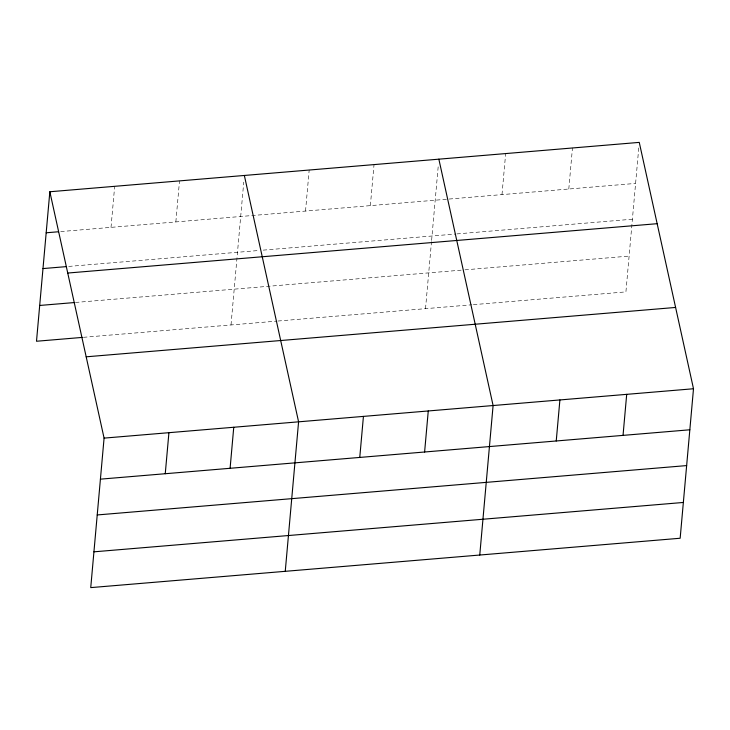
<?xml version="1.0" encoding="UTF-8"?>
<svg xmlns="http://www.w3.org/2000/svg" width="730" height="730" viewBox="0 0 730 730"><rect width="100%" height="100%" fill="white"/><g stroke="black" fill="none" stroke-linecap="round" stroke-linejoin="round"><path stroke-width="0.55" stroke-dasharray="3.65 2.74" d="M111.015 227.358L114.674 186.323M175.848 221.929L179.516 180.894M231.008 324.959L243.756 182.117M305.523 211.07L309.182 170.026M370.356 205.641L374.025 164.597M425.517 308.662L431.503 241.584M431.603 240.471L438.365 164.715M501.994 194.609L505.662 153.574M568.798 189.015L572.457 147.98M638.759 147.935L625.92 291.881L473.067 304.684M60.709 231.574L635.593 183.422M68.693 266.423L258.73 250.509M263.202 250.135L455.776 234.011M456.907 233.91L632.399 219.219M75.464 302.457L463.805 269.936M464.937 269.845L629.114 256.093M83.448 337.315L276.843 321.118M277.957 321.027L471.936 304.775"/><path stroke-width="1.09" d="M49.841 191.753L104.08 438.119L90.739 587.614L680.159 538.247L693.5 388.752L639.261 142.386L49.841 191.753L36.5 341.248L82.335 337.406M165.254 473.724L168.922 432.689M230.096 468.295L233.755 427.26M285.248 571.325L298.588 421.83L244.349 175.456M359.762 457.436L363.43 416.401M424.604 452.007L428.264 410.963M479.756 555.037L493.097 405.533L438.858 159.167M556.233 440.984L559.901 399.94M623.037 435.381L626.696 394.346M46.182 232.788L58.473 231.757M42.988 268.576L66.457 266.614M67.744 273.047L657.155 223.69M39.694 305.459L74.35 302.558M86.186 356.815L675.597 307.449M104.08 438.119L693.5 388.752M100.421 479.154L689.841 429.787M97.227 514.951L686.647 465.585M93.933 551.825L683.353 502.459"/></g></svg>
